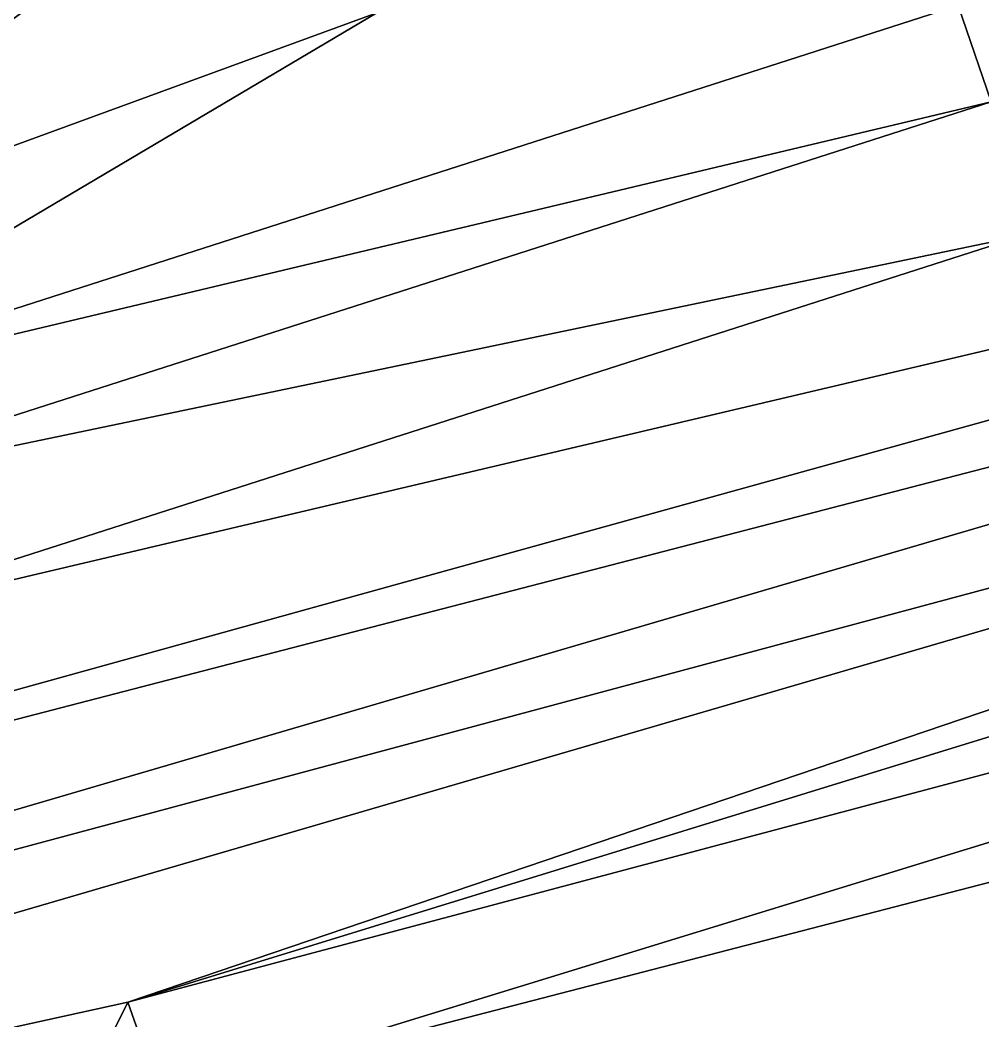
# Model space of a CAD drawing. Header units: inches. Extents: x -773 to -296, y 669 to 1001.
# Drawn here: x -513.5 to -455.5, y 869.3 to 929.6 of the extents above; entities that cross this region are included whole.
import ezdxf

# ---------------------------------------------------------------- set-up
doc = ezdxf.new("R2010")
doc.units = ezdxf.units.IN
doc.header["$MEASUREMENT"] = 0

msp = doc.modelspace()

# ---------------------------------------------------------------- linework, layer by layer
at = {"color": 72, "true_color": 0x52e210}
for points in [[(-421, 938.9375, 350), (-457, 930.5, 350), (-455, 924.6875, 350), (-421, 938.9375, 350)], [(-353, 929.1875, 330), (-353, 933.875, 340), (-613, 861.75, 340), (-353, 929.1875, 330)], [(-353, 933.875, 340), (-528, 892.59375, 340), (-613, 861.75, 340), (-353, 933.875, 340)], [(-353, 933.875, 340), (-453, 916.65625, 340), (-528, 892.59375, 340), (-353, 933.875, 340)], [(-513, 930.84375, 360), (-535, 914.34375, 360), (-512, 931.09375, 360), (-513, 930.84375, 360)], [(-512, 931.09375, 360), (-535, 914.34375, 360), (-492, 930.0625, 360), (-512, 931.09375, 360)], [(-513, 930.84375, 360), (-514, 930.59375, 360), (-535, 914.34375, 360), (-513, 930.84375, 360)], [(-455, 924.6875, 350), (-457, 930.5, 350), (-532, 906.375, 350), (-455, 924.6875, 350)], [(-457, 930.5, 350), (-492, 930.0625, 360), (-532, 906.375, 350), (-457, 930.5, 350)], [(-532, 906.375, 350), (-492, 930.0625, 360), (-535, 914.34375, 360), (-532, 906.375, 350)], [(-610, 853.84375, 330), (-353, 929.1875, 330), (-613, 861.75, 340), (-610, 853.84375, 330)], [(-610, 853.84375, 330), (-352, 923.09375, 330), (-353, 929.1875, 330), (-610, 853.84375, 330)], [(-455, 924.6875, 350), (-532, 906.375, 350), (-530, 900.625, 350), (-455, 924.6875, 350)], [(-453, 916.65625, 340), (-455, 924.6875, 350), (-530, 900.625, 350), (-453, 916.65625, 340)], [(-609, 848.03125, 330), (-352, 923.09375, 330), (-610, 853.84375, 330), (-609, 848.03125, 330)], [(-609, 848.03125, 330), (-507, 870.46875, 320), (-352, 923.09375, 330), (-609, 848.03125, 330)], [(-351, 918.53125, 320), (-352, 923.09375, 330), (-507, 870.46875, 320), (-351, 918.53125, 320)], [(-351, 918.53125, 320), (-507, 870.46875, 320), (-354, 911.1875, 320), (-351, 918.53125, 320)], [(-453, 916.65625, 340), (-530, 900.625, 350), (-528, 892.59375, 340), (-453, 916.65625, 340)], [(-354, 911.1875, 320), (-507, 870.46875, 320), (-505, 864.75, 320), (-354, 911.1875, 320)], [(-354, 911.1875, 320), (-505, 864.75, 320), (-406, 890.40625, 310), (-354, 911.1875, 320)], [(-406, 890.40625, 310), (-505, 864.75, 320), (-419, 863.40625, 311.95203), (-406, 890.40625, 310)], [(-520, 844.25, 321.98096), (-507, 870.46875, 320), (-609, 848.03125, 330), (-520, 844.25, 321.98096)], [(-520, 844.25, 321.98096), (-505, 864.75, 320), (-507, 870.46875, 320), (-520, 844.25, 321.98096)]]:
    msp.add_3dface(points, dxfattribs=at)

doc.saveas('drawing.dxf')
